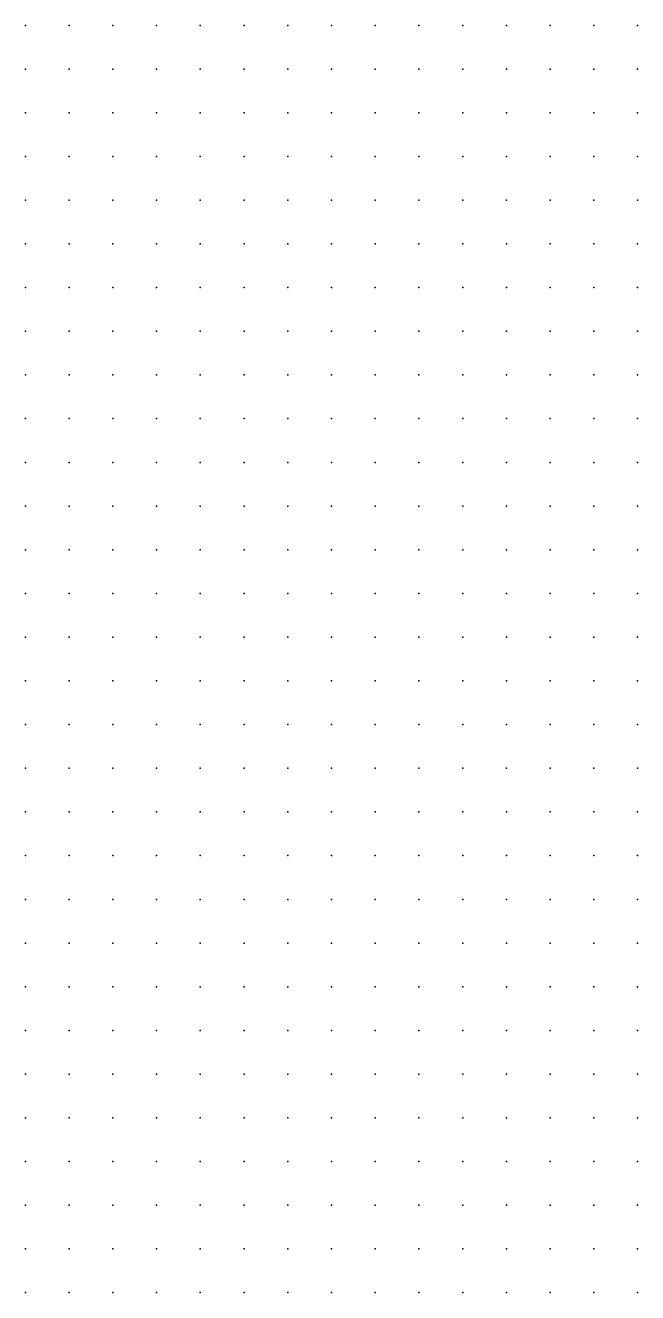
# Model space of a CAD drawing. Header units: millimetres. Extents: x 2848 to 6961, y 1568 to 7914.
# Drawn here: x 4569 to 4583, y 1617 to 1646 of the extents above; entities that cross this region are included whole.
import ezdxf

# ---------------------------------------------------------------- set-up
doc = ezdxf.new("R2010")
doc.units = ezdxf.units.MM
doc.header["$PDSIZE"] = -2

msp = doc.modelspace()

# ---------------------------------------------------------------- linework, layer by layer
at = {"color": 142, "true_color": 0x1180c7}
msp.add_point((4569, 1646), dxfattribs=at)
at = {"color": 152, "true_color": 0x0773bc}
msp.add_point((4570, 1646), dxfattribs=at)
at = {"color": 144, "true_color": 0x0174ad}
msp.add_point((4571, 1646), dxfattribs=at)
at = {"color": 167, "true_color": 0x425689}
msp.add_point((4572, 1646), dxfattribs=at)
at = {"color": 237, "true_color": 0x8e3458}
msp.add_point((4573, 1646), dxfattribs=at)
at = {"color": 242, "true_color": 0xc32232}
msp.add_point((4574, 1646), dxfattribs=at)
at = {"color": 22, "true_color": 0xbe3022}
msp.add_point((4575, 1646), dxfattribs=at)
at = {"color": 22, "true_color": 0xc53920}
msp.add_point((4576, 1646), dxfattribs=at)
at = {"color": 22, "true_color": 0xdf3623}
msp.add_point((4577, 1646), dxfattribs=at)
at = {"color": 22, "true_color": 0xbc4c24}
msp.add_point((4578, 1646), dxfattribs=at)
at = {"color": 22, "true_color": 0xd4261b}
msp.add_point((4579, 1646), dxfattribs=at)
at = {"color": 23, "true_color": 0xd5857c}
msp.add_point((4580, 1646), dxfattribs=at)
at = {"color": 7, "true_color": 0xfbffff}
msp.add_point((4581, 1646), dxfattribs=at)
at = {"color": 254, "true_color": 0xd5eaef}
msp.add_point((4582, 1646), dxfattribs=at)
at = {"color": 7, "true_color": 0xf2f6f5}
msp.add_point((4583, 1646), dxfattribs=at)
at = {"color": 152, "true_color": 0x127fc4}
msp.add_point((4569, 1645), dxfattribs=at)
at = {"color": 152, "true_color": 0x0772ba}
msp.add_point((4570, 1645), dxfattribs=at)
at = {"color": 152, "true_color": 0x1a5fd8}
msp.add_point((4571, 1645), dxfattribs=at)
at = {"color": 152, "true_color": 0x007ac7}
msp.add_point((4572, 1645), dxfattribs=at)
at = {"color": 144, "true_color": 0x006ead}
msp.add_point((4573, 1645), dxfattribs=at)
at = {"color": 157, "true_color": 0x33578b}
msp.add_point((4574, 1645), dxfattribs=at)
at = {"color": 237, "true_color": 0x684566}
msp.add_point((4575, 1645), dxfattribs=at)
at = {"color": 15, "true_color": 0xa73445}
msp.add_point((4576, 1645), dxfattribs=at)
at = {"color": 22, "true_color": 0xc03926}
msp.add_point((4577, 1645), dxfattribs=at)
at = {"color": 22, "true_color": 0xc94117}
msp.add_point((4578, 1645), dxfattribs=at)
at = {"color": 22, "true_color": 0xce2a11}
msp.add_point((4579, 1645), dxfattribs=at)
at = {"color": 23, "true_color": 0xd18376}
msp.add_point((4580, 1645), dxfattribs=at)
at = {"color": 7, "true_color": 0xfff9ff}
msp.add_point((4581, 1645), dxfattribs=at)
at = {"color": 7, "true_color": 0xe8e6f4}
msp.add_point((4582, 1645), dxfattribs=at)
at = {"color": 7, "true_color": 0xf7f7f7}
msp.add_point((4583, 1645), dxfattribs=at)
at = {"color": 152, "true_color": 0x1279be}
msp.add_point((4569, 1644), dxfattribs=at)
at = {"color": 152, "true_color": 0x0b70b6}
msp.add_point((4570, 1644), dxfattribs=at)
at = {"color": 144, "true_color": 0x0a7096}
msp.add_point((4571, 1644), dxfattribs=at)
at = {"color": 144, "true_color": 0x0078a8}
msp.add_point((4572, 1644), dxfattribs=at)
at = {"color": 152, "true_color": 0x2156bc}
msp.add_point((4573, 1644), dxfattribs=at)
at = {"color": 152, "true_color": 0x1355c3}
msp.add_point((4574, 1644), dxfattribs=at)
at = {"color": 152, "true_color": 0x0064b6}
msp.add_point((4575, 1644), dxfattribs=at)
at = {"color": 144, "true_color": 0x076696}
msp.add_point((4576, 1644), dxfattribs=at)
at = {"color": 157, "true_color": 0x465a75}
msp.add_point((4577, 1644), dxfattribs=at)
at = {"color": 232, "true_color": 0xca2760}
msp.add_point((4578, 1644), dxfattribs=at)
at = {"color": 22, "true_color": 0xce3410}
msp.add_point((4579, 1644), dxfattribs=at)
at = {"color": 23, "true_color": 0xc87968}
msp.add_point((4580, 1644), dxfattribs=at)
at = {"color": 7, "true_color": 0xffecf7}
msp.add_point((4581, 1644), dxfattribs=at)
at = {"color": 7, "true_color": 0xf9e3f8}
msp.add_point((4582, 1644), dxfattribs=at)
at = {"color": 7, "true_color": 0xf3efee}
msp.add_point((4583, 1644), dxfattribs=at)
at = {"color": 152, "true_color": 0x0c72b4}
msp.add_point((4569, 1643), dxfattribs=at)
at = {"color": 144, "true_color": 0x0866a4}
msp.add_point((4570, 1643), dxfattribs=at)
at = {"color": 144, "true_color": 0x0e69af}
msp.add_point((4571, 1643), dxfattribs=at)
at = {"color": 144, "true_color": 0x0072a5}
msp.add_point((4572, 1643), dxfattribs=at)
at = {"color": 152, "true_color": 0x0066b4}
msp.add_point((4573, 1643), dxfattribs=at)
at = {"color": 144, "true_color": 0x0363ad}
msp.add_point((4574, 1643), dxfattribs=at)
at = {"color": 154, "true_color": 0x115c93}
msp.add_point((4575, 1643), dxfattribs=at)
at = {"color": 154, "true_color": 0x005caa}
for p in [(4576, 1643), (4576, 1642)]:
    msp.add_point(p, dxfattribs=at)
at = {"color": 144, "true_color": 0x0064af}
msp.add_point((4577, 1643), dxfattribs=at)
at = {"color": 197, "true_color": 0x5f4477}
msp.add_point((4578, 1643), dxfattribs=at)
at = {"color": 20, "true_color": 0xef2d24}
msp.add_point((4579, 1643), dxfattribs=at)
at = {"color": 15, "true_color": 0xb34e3c}
msp.add_point((4580, 1643), dxfattribs=at)
at = {"color": 254, "true_color": 0xeddacc}
msp.add_point((4581, 1643), dxfattribs=at)
at = {"color": 7, "true_color": 0xf6f6fe}
msp.add_point((4582, 1643), dxfattribs=at)
at = {"color": 254, "true_color": 0xdfe2f3}
msp.add_point((4583, 1643), dxfattribs=at)
at = {"color": 152, "true_color": 0x0b73ba}
msp.add_point((4569, 1642), dxfattribs=at)
at = {"color": 144, "true_color": 0x066bb1}
msp.add_point((4570, 1642), dxfattribs=at)
at = {"color": 144, "true_color": 0x1167b0}
msp.add_point((4571, 1642), dxfattribs=at)
at = {"color": 144, "true_color": 0x0071a5}
msp.add_point((4572, 1642), dxfattribs=at)
at = {"color": 152, "true_color": 0x0064b2}
msp.add_point((4573, 1642), dxfattribs=at)
at = {"color": 144, "true_color": 0x0262ac}
msp.add_point((4574, 1642), dxfattribs=at)
at = {"color": 154, "true_color": 0x105d95}
msp.add_point((4575, 1642), dxfattribs=at)
at = {"color": 144, "true_color": 0x0063ac}
msp.add_point((4577, 1642), dxfattribs=at)
at = {"color": 197, "true_color": 0x634470}
msp.add_point((4578, 1642), dxfattribs=at)
at = {"color": 22, "true_color": 0xca331e}
msp.add_point((4579, 1642), dxfattribs=at)
at = {"color": 22, "true_color": 0xce3b34}
msp.add_point((4580, 1642), dxfattribs=at)
at = {"color": 241, "true_color": 0xf79b9c}
msp.add_point((4581, 1642), dxfattribs=at)
at = {"color": 7, "true_color": 0xfff7f4}
msp.add_point((4582, 1642), dxfattribs=at)
at = {"color": 254, "true_color": 0xd6f5f0}
msp.add_point((4583, 1642), dxfattribs=at)
at = {"color": 152, "true_color": 0x036fb8}
msp.add_point((4569, 1641), dxfattribs=at)
at = {"color": 152, "true_color": 0x006bb6}
msp.add_point((4570, 1641), dxfattribs=at)
at = {"color": 152, "true_color": 0x1665b2}
msp.add_point((4571, 1641), dxfattribs=at)
at = {"color": 144, "true_color": 0x006fa4}
msp.add_point((4572, 1641), dxfattribs=at)
at = {"color": 144, "true_color": 0x0363af}
msp.add_point((4573, 1641), dxfattribs=at)
at = {"color": 144, "true_color": 0x0462aa}
msp.add_point((4574, 1641), dxfattribs=at)
at = {"color": 154, "true_color": 0x0d5c95}
msp.add_point((4575, 1641), dxfattribs=at)
at = {"color": 154, "true_color": 0x005cac}
msp.add_point((4576, 1641), dxfattribs=at)
at = {"color": 144, "true_color": 0x0062a6}
msp.add_point((4577, 1641), dxfattribs=at)
at = {"color": 237, "true_color": 0x6e4265}
msp.add_point((4578, 1641), dxfattribs=at)
at = {"color": 22, "true_color": 0xc5371f}
msp.add_point((4579, 1641), dxfattribs=at)
at = {"color": 22, "true_color": 0xd7302a}
msp.add_point((4580, 1641), dxfattribs=at)
at = {"color": 13, "true_color": 0xd94a4c}
msp.add_point((4581, 1641), dxfattribs=at)
at = {"color": 254, "true_color": 0xffc9bf}
msp.add_point((4582, 1641), dxfattribs=at)
at = {"color": 7, "true_color": 0xf3fff0}
msp.add_point((4583, 1641), dxfattribs=at)
at = {"color": 152, "true_color": 0x066cb4}
msp.add_point((4569, 1640), dxfattribs=at)
at = {"color": 152, "true_color": 0x0369b3}
msp.add_point((4570, 1640), dxfattribs=at)
at = {"color": 152, "true_color": 0x1964b5}
msp.add_point((4571, 1640), dxfattribs=at)
at = {"color": 144, "true_color": 0x006da2}
msp.add_point((4572, 1640), dxfattribs=at)
at = {"color": 144, "true_color": 0x0762ab}
msp.add_point((4573, 1640), dxfattribs=at)
at = {"color": 144, "true_color": 0x0460a9}
msp.add_point((4574, 1640), dxfattribs=at)
at = {"color": 154, "true_color": 0x0b5d99}
msp.add_point((4575, 1640), dxfattribs=at)
at = {"color": 154, "true_color": 0x005cab}
msp.add_point((4576, 1640), dxfattribs=at)
at = {"color": 144, "true_color": 0x06609e}
msp.add_point((4577, 1640), dxfattribs=at)
at = {"color": 247, "true_color": 0x7d3e53}
msp.add_point((4578, 1640), dxfattribs=at)
at = {"color": 22, "true_color": 0xe22b25}
msp.add_point((4579, 1640), dxfattribs=at)
at = {"color": 22, "true_color": 0xd33a2c}
msp.add_point((4580, 1640), dxfattribs=at)
at = {"color": 24, "true_color": 0xae2a1b}
msp.add_point((4581, 1640), dxfattribs=at)
at = {"color": 23, "true_color": 0xe47469}
msp.add_point((4582, 1640), dxfattribs=at)
at = {"color": 254, "true_color": 0xffccbf}
msp.add_point((4583, 1640), dxfattribs=at)
at = {"color": 152, "true_color": 0x1170b4}
msp.add_point((4569, 1639), dxfattribs=at)
at = {"color": 144, "true_color": 0x116dae}
msp.add_point((4570, 1639), dxfattribs=at)
at = {"color": 152, "true_color": 0x1965b9}
msp.add_point((4571, 1639), dxfattribs=at)
at = {"color": 144, "true_color": 0x026da1}
for p in [(4572, 1639), (4572, 1638)]:
    msp.add_point(p, dxfattribs=at)
at = {"color": 144, "true_color": 0x0b5fa7}
msp.add_point((4573, 1639), dxfattribs=at)
at = {"color": 144, "true_color": 0x0461a7}
msp.add_point((4574, 1639), dxfattribs=at)
at = {"color": 154, "true_color": 0x075c9c}
msp.add_point((4575, 1639), dxfattribs=at)
at = {"color": 154, "true_color": 0x005bad}
msp.add_point((4576, 1639), dxfattribs=at)
at = {"color": 154, "true_color": 0x125d96}
msp.add_point((4577, 1639), dxfattribs=at)
at = {"color": 17, "true_color": 0x923842}
msp.add_point((4578, 1639), dxfattribs=at)
at = {"color": 240, "true_color": 0xec2124}
msp.add_point((4579, 1639), dxfattribs=at)
at = {"color": 22, "true_color": 0xd63f2e}
msp.add_point((4580, 1639), dxfattribs=at)
at = {"color": 22, "true_color": 0xb43a22}
msp.add_point((4581, 1639), dxfattribs=at)
at = {"color": 22, "true_color": 0xbd3e2d}
msp.add_point((4582, 1639), dxfattribs=at)
at = {"color": 13, "true_color": 0xdd6c64}
msp.add_point((4583, 1639), dxfattribs=at)
at = {"color": 144, "true_color": 0x1571b2}
msp.add_point((4569, 1638), dxfattribs=at)
at = {"color": 144, "true_color": 0x1c70ae}
msp.add_point((4570, 1638), dxfattribs=at)
at = {"color": 152, "true_color": 0x1866bb}
msp.add_point((4571, 1638), dxfattribs=at)
at = {"color": 144, "true_color": 0x0c5fa3}
msp.add_point((4573, 1638), dxfattribs=at)
at = {"color": 144, "true_color": 0x0360a6}
msp.add_point((4574, 1638), dxfattribs=at)
at = {"color": 154, "true_color": 0x045b9e}
msp.add_point((4575, 1638), dxfattribs=at)
at = {"color": 154, "true_color": 0x0059af}
msp.add_point((4576, 1638), dxfattribs=at)
at = {"color": 154, "true_color": 0x1d598f}
msp.add_point((4577, 1638), dxfattribs=at)
at = {"color": 15, "true_color": 0xa73131}
msp.add_point((4578, 1638), dxfattribs=at)
at = {"color": 22, "true_color": 0xd72c25}
msp.add_point((4579, 1638), dxfattribs=at)
at = {"color": 22, "true_color": 0xd42c23}
msp.add_point((4580, 1638), dxfattribs=at)
at = {"color": 22, "true_color": 0xcf402f}
msp.add_point((4581, 1638), dxfattribs=at)
at = {"color": 34, "true_color": 0xb13d24}
msp.add_point((4582, 1638), dxfattribs=at)
at = {"color": 15, "true_color": 0xc04035}
msp.add_point((4583, 1638), dxfattribs=at)
at = {"color": 152, "true_color": 0x1270b6}
msp.add_point((4569, 1637), dxfattribs=at)
at = {"color": 144, "true_color": 0x1d72b2}
msp.add_point((4570, 1637), dxfattribs=at)
at = {"color": 152, "true_color": 0x1468be}
msp.add_point((4571, 1637), dxfattribs=at)
at = {"color": 144, "true_color": 0x006e9f}
msp.add_point((4572, 1637), dxfattribs=at)
at = {"color": 144, "true_color": 0x0c60a0}
msp.add_point((4573, 1637), dxfattribs=at)
at = {"color": 144, "true_color": 0x0360a5}
msp.add_point((4574, 1637), dxfattribs=at)
at = {"color": 154, "true_color": 0x035ca0}
msp.add_point((4575, 1637), dxfattribs=at)
at = {"color": 154, "true_color": 0x0258af}
msp.add_point((4576, 1637), dxfattribs=at)
at = {"color": 167, "true_color": 0x295487}
msp.add_point((4577, 1637), dxfattribs=at)
at = {"color": 22, "true_color": 0xb92c25}
msp.add_point((4578, 1637), dxfattribs=at)
at = {"color": 22, "true_color": 0xc03828}
msp.add_point((4579, 1637), dxfattribs=at)
at = {"color": 22, "true_color": 0xc4231b}
msp.add_point((4580, 1637), dxfattribs=at)
at = {"color": 22, "true_color": 0xd5322d}
msp.add_point((4581, 1637), dxfattribs=at)
at = {"color": 22, "true_color": 0xcc4033}
msp.add_point((4582, 1637), dxfattribs=at)
at = {"color": 22, "true_color": 0xcd3f35}
msp.add_point((4583, 1637), dxfattribs=at)
at = {"color": 152, "true_color": 0x1175c0}
msp.add_point((4569, 1636), dxfattribs=at)
at = {"color": 152, "true_color": 0x1e7abd}
msp.add_point((4570, 1636), dxfattribs=at)
at = {"color": 152, "true_color": 0x1169c0}
msp.add_point((4571, 1636), dxfattribs=at)
at = {"color": 144, "true_color": 0x006f9f}
msp.add_point((4572, 1636), dxfattribs=at)
at = {"color": 144, "true_color": 0x0c609e}
msp.add_point((4573, 1636), dxfattribs=at)
at = {"color": 144, "true_color": 0x0160a4}
msp.add_point((4574, 1636), dxfattribs=at)
at = {"color": 154, "true_color": 0x035ba2}
msp.add_point((4575, 1636), dxfattribs=at)
at = {"color": 154, "true_color": 0x0357af}
msp.add_point((4576, 1636), dxfattribs=at)
at = {"color": 167, "true_color": 0x2e5284}
msp.add_point((4577, 1636), dxfattribs=at)
at = {"color": 22, "true_color": 0xc4271e}
msp.add_point((4578, 1636), dxfattribs=at)
at = {"color": 22, "true_color": 0xb53625}
msp.add_point((4579, 1636), dxfattribs=at)
at = {"color": 22, "true_color": 0xb53124}
msp.add_point((4580, 1636), dxfattribs=at)
at = {"color": 22, "true_color": 0xce2f2c}
msp.add_point((4581, 1636), dxfattribs=at)
at = {"color": 240, "true_color": 0xe92e35}
msp.add_point((4582, 1636), dxfattribs=at)
at = {"color": 22, "true_color": 0xdf3535}
msp.add_point((4583, 1636), dxfattribs=at)
at = {"color": 152, "true_color": 0x0571b9}
msp.add_point((4569, 1635), dxfattribs=at)
at = {"color": 152, "true_color": 0x0077d7}
msp.add_point((4570, 1635), dxfattribs=at)
at = {"color": 152, "true_color": 0x1564b3}
msp.add_point((4571, 1635), dxfattribs=at)
at = {"color": 152, "true_color": 0x007ac5}
msp.add_point((4572, 1635), dxfattribs=at)
at = {"color": 152, "true_color": 0x0077ba}
msp.add_point((4573, 1635), dxfattribs=at)
at = {"color": 144, "true_color": 0x0060a1}
msp.add_point((4574, 1635), dxfattribs=at)
at = {"color": 154, "true_color": 0x095e9f}
msp.add_point((4575, 1635), dxfattribs=at)
at = {"color": 154, "true_color": 0x075d98}
msp.add_point((4576, 1635), dxfattribs=at)
at = {"color": 187, "true_color": 0x50446a}
msp.add_point((4577, 1635), dxfattribs=at)
at = {"color": 242, "true_color": 0xc52839}
msp.add_point((4578, 1635), dxfattribs=at)
at = {"color": 242, "true_color": 0xc72427}
msp.add_point((4579, 1635), dxfattribs=at)
at = {"color": 242, "true_color": 0xcd282c}
msp.add_point((4580, 1635), dxfattribs=at)
at = {"color": 242, "true_color": 0xd42b2e}
msp.add_point((4581, 1635), dxfattribs=at)
at = {"color": 22, "true_color": 0xd72f2e}
msp.add_point((4582, 1635), dxfattribs=at)
at = {"color": 22, "true_color": 0xd73530}
msp.add_point((4583, 1635), dxfattribs=at)
at = {"color": 252, "true_color": 0x949889}
msp.add_point((4569, 1634), dxfattribs=at)
at = {"color": 252, "true_color": 0x7d8a83}
msp.add_point((4570, 1634), dxfattribs=at)
at = {"color": 157, "true_color": 0x5d617a}
msp.add_point((4571, 1634), dxfattribs=at)
at = {"color": 147, "true_color": 0x2d7198}
msp.add_point((4572, 1634), dxfattribs=at)
at = {"color": 154, "true_color": 0x21589b}
msp.add_point((4573, 1634), dxfattribs=at)
at = {"color": 177, "true_color": 0x373791}
msp.add_point((4574, 1634), dxfattribs=at)
at = {"color": 154, "true_color": 0x1d4a9d}
msp.add_point((4575, 1634), dxfattribs=at)
at = {"color": 144, "true_color": 0x00689c}
msp.add_point((4576, 1634), dxfattribs=at)
at = {"color": 251, "true_color": 0x464e65}
msp.add_point((4577, 1634), dxfattribs=at)
at = {"color": 242, "true_color": 0xd71c27}
msp.add_point((4578, 1634), dxfattribs=at)
at = {"color": 22, "true_color": 0xb81f1a}
msp.add_point((4579, 1634), dxfattribs=at)
at = {"color": 22, "true_color": 0xbe2520}
msp.add_point((4580, 1634), dxfattribs=at)
at = {"color": 22, "true_color": 0xc52c26}
msp.add_point((4581, 1634), dxfattribs=at)
at = {"color": 22, "true_color": 0xcb322a}
msp.add_point((4582, 1634), dxfattribs=at)
at = {"color": 22, "true_color": 0xcf362e}
msp.add_point((4583, 1634), dxfattribs=at)
at = {"color": 31, "true_color": 0xfac277}
msp.add_point((4569, 1633), dxfattribs=at)
at = {"color": 31, "true_color": 0xedb86c}
msp.add_point((4570, 1633), dxfattribs=at)
at = {"color": 31, "true_color": 0xe4bd7a}
msp.add_point((4571, 1633), dxfattribs=at)
at = {"color": 43, "true_color": 0xc2b388}
msp.add_point((4572, 1633), dxfattribs=at)
at = {"color": 33, "true_color": 0xb09783}
msp.add_point((4573, 1633), dxfattribs=at)
at = {"color": 23, "true_color": 0xab807a}
msp.add_point((4574, 1633), dxfattribs=at)
at = {"color": 8, "true_color": 0x7c7d7f}
msp.add_point((4575, 1633), dxfattribs=at)
at = {"color": 147, "true_color": 0x446c6e}
msp.add_point((4576, 1633), dxfattribs=at)
at = {"color": 17, "true_color": 0x78413c}
msp.add_point((4577, 1633), dxfattribs=at)
at = {"color": 22, "true_color": 0xea210d}
msp.add_point((4578, 1633), dxfattribs=at)
at = {"color": 22, "true_color": 0xc72e26}
msp.add_point((4579, 1633), dxfattribs=at)
at = {"color": 22, "true_color": 0xc73329}
msp.add_point((4580, 1633), dxfattribs=at)
at = {"color": 22, "true_color": 0xca382b}
msp.add_point((4581, 1633), dxfattribs=at)
at = {"color": 22, "true_color": 0xc83a2c}
msp.add_point((4582, 1633), dxfattribs=at)
at = {"color": 22, "true_color": 0xc7392b}
msp.add_point((4583, 1633), dxfattribs=at)
at = {"color": 31, "true_color": 0xeece91}
msp.add_point((4569, 1632), dxfattribs=at)
at = {"color": 41, "true_color": 0xf3d895}
msp.add_point((4570, 1632), dxfattribs=at)
at = {"color": 41, "true_color": 0xf5d67c}
msp.add_point((4571, 1632), dxfattribs=at)
at = {"color": 31, "true_color": 0xf6be74}
msp.add_point((4572, 1632), dxfattribs=at)
at = {"color": 43, "true_color": 0xeabd62}
msp.add_point((4573, 1632), dxfattribs=at)
at = {"color": 53, "true_color": 0xdbd25d}
msp.add_point((4574, 1632), dxfattribs=at)
at = {"color": 43, "true_color": 0xccb05d}
msp.add_point((4575, 1632), dxfattribs=at)
at = {"color": 15, "true_color": 0xbc4f48}
msp.add_point((4576, 1632), dxfattribs=at)
at = {"color": 242, "true_color": 0xc41526}
msp.add_point((4577, 1632), dxfattribs=at)
at = {"color": 22, "true_color": 0xdd2115}
msp.add_point((4578, 1632), dxfattribs=at)
at = {"color": 22, "true_color": 0xc91d19}
msp.add_point((4579, 1632), dxfattribs=at)
at = {"color": 22, "true_color": 0xc5201a}
msp.add_point((4580, 1632), dxfattribs=at)
at = {"color": 22, "true_color": 0xc2281e}
msp.add_point((4581, 1632), dxfattribs=at)
at = {"color": 22, "true_color": 0xc23023}
msp.add_point((4582, 1632), dxfattribs=at)
at = {"color": 22, "true_color": 0xc23426}
msp.add_point((4583, 1632), dxfattribs=at)
at = {"color": 31, "true_color": 0xdbc68f}
msp.add_point((4569, 1631), dxfattribs=at)
at = {"color": 31, "true_color": 0xdbcb8f}
msp.add_point((4570, 1631), dxfattribs=at)
at = {"color": 31, "true_color": 0xdbbb8a}
msp.add_point((4571, 1631), dxfattribs=at)
at = {"color": 21, "true_color": 0xf0a784}
msp.add_point((4572, 1631), dxfattribs=at)
at = {"color": 21, "true_color": 0xecab71}
msp.add_point((4573, 1631), dxfattribs=at)
at = {"color": 53, "true_color": 0xddc86b}
msp.add_point((4574, 1631), dxfattribs=at)
at = {"color": 31, "true_color": 0xe5b680}
msp.add_point((4575, 1631), dxfattribs=at)
at = {"color": 243, "true_color": 0xe95e7b}
msp.add_point((4576, 1631), dxfattribs=at)
at = {"color": 242, "true_color": 0xd01648}
msp.add_point((4577, 1631), dxfattribs=at)
at = {"color": 244, "true_color": 0xb4091b}
msp.add_point((4578, 1631), dxfattribs=at)
at = {"color": 242, "true_color": 0xd61f23}
msp.add_point((4579, 1631), dxfattribs=at)
at = {"color": 242, "true_color": 0xd11e21}
msp.add_point((4580, 1631), dxfattribs=at)
at = {"color": 22, "true_color": 0xce2424}
msp.add_point((4581, 1631), dxfattribs=at)
at = {"color": 22, "true_color": 0xd12f2c}
msp.add_point((4582, 1631), dxfattribs=at)
at = {"color": 22, "true_color": 0xce372e}
msp.add_point((4583, 1631), dxfattribs=at)
at = {"color": 31, "true_color": 0xf7be6f}
msp.add_point((4569, 1630), dxfattribs=at)
at = {"color": 31, "true_color": 0xf3b965}
msp.add_point((4570, 1630), dxfattribs=at)
at = {"color": 31, "true_color": 0xf4c077}
msp.add_point((4571, 1630), dxfattribs=at)
at = {"color": 31, "true_color": 0xfcbc8c}
msp.add_point((4572, 1630), dxfattribs=at)
at = {"color": 21, "true_color": 0xf9a986}
msp.add_point((4573, 1630), dxfattribs=at)
at = {"color": 21, "true_color": 0xf4aa87}
msp.add_point((4574, 1630), dxfattribs=at)
at = {"color": 254, "true_color": 0xf4cbb9}
msp.add_point((4575, 1630), dxfattribs=at)
at = {"color": 254, "true_color": 0xe5cbd4}
msp.add_point((4576, 1630), dxfattribs=at)
at = {"color": 243, "true_color": 0xcc878a}
msp.add_point((4577, 1630), dxfattribs=at)
at = {"color": 22, "true_color": 0xbd3f26}
msp.add_point((4578, 1630), dxfattribs=at)
at = {"color": 242, "true_color": 0xc3282c}
msp.add_point((4579, 1630), dxfattribs=at)
at = {"color": 242, "true_color": 0xbf2025}
msp.add_point((4580, 1630), dxfattribs=at)
at = {"color": 242, "true_color": 0xc41f25}
msp.add_point((4581, 1630), dxfattribs=at)
at = {"color": 242, "true_color": 0xcf292b}
msp.add_point((4582, 1630), dxfattribs=at)
at = {"color": 22, "true_color": 0xd53331}
msp.add_point((4583, 1630), dxfattribs=at)
at = {"color": 31, "true_color": 0xffbd6f}
msp.add_point((4569, 1629), dxfattribs=at)
at = {"color": 31, "true_color": 0xffba6d}
msp.add_point((4570, 1629), dxfattribs=at)
at = {"color": 43, "true_color": 0xf1b753}
msp.add_point((4571, 1629), dxfattribs=at)
at = {"color": 31, "true_color": 0xe9b96d}
msp.add_point((4572, 1629), dxfattribs=at)
at = {"color": 43, "true_color": 0xe2aa6f}
msp.add_point((4573, 1629), dxfattribs=at)
at = {"color": 21, "true_color": 0xedad7f}
msp.add_point((4574, 1629), dxfattribs=at)
at = {"color": 254, "true_color": 0xf8e3c8}
msp.add_point((4575, 1629), dxfattribs=at)
at = {"color": 7, "true_color": 0xeaffff}
msp.add_point((4576, 1629), dxfattribs=at)
at = {"color": 254, "true_color": 0xe2eed8}
msp.add_point((4577, 1629), dxfattribs=at)
at = {"color": 31, "true_color": 0xebbc88}
msp.add_point((4578, 1629), dxfattribs=at)
at = {"color": 25, "true_color": 0xb15852}
msp.add_point((4579, 1629), dxfattribs=at)
at = {"color": 15, "true_color": 0xa73b39}
msp.add_point((4580, 1629), dxfattribs=at)
at = {"color": 244, "true_color": 0xa72024}
msp.add_point((4581, 1629), dxfattribs=at)
at = {"color": 242, "true_color": 0xba1a22}
msp.add_point((4582, 1629), dxfattribs=at)
at = {"color": 242, "true_color": 0xca2126}
msp.add_point((4583, 1629), dxfattribs=at)
at = {"color": 31, "true_color": 0xdfbd8f}
msp.add_point((4569, 1628), dxfattribs=at)
at = {"color": 31, "true_color": 0xe2bf99}
msp.add_point((4570, 1628), dxfattribs=at)
at = {"color": 31, "true_color": 0xf0be83}
msp.add_point((4571, 1628), dxfattribs=at)
at = {"color": 43, "true_color": 0xddb884}
msp.add_point((4572, 1628), dxfattribs=at)
at = {"color": 43, "true_color": 0xcab87a}
msp.add_point((4573, 1628), dxfattribs=at)
at = {"color": 53, "true_color": 0xd3ce8a}
msp.add_point((4574, 1628), dxfattribs=at)
at = {"color": 254, "true_color": 0xeee4c9}
msp.add_point((4575, 1628), dxfattribs=at)
at = {"color": 7, "true_color": 0xf2e3ff}
msp.add_point((4576, 1628), dxfattribs=at)
at = {"color": 7, "true_color": 0xe9e4ff}
msp.add_point((4577, 1628), dxfattribs=at)
at = {"color": 7, "true_color": 0xeaf9fc}
msp.add_point((4578, 1628), dxfattribs=at)
at = {"color": 254, "true_color": 0xffe8d6}
msp.add_point((4579, 1628), dxfattribs=at)
at = {"color": 21, "true_color": 0xe9ada3}
msp.add_point((4580, 1628), dxfattribs=at)
at = {"color": 13, "true_color": 0xd16767}
msp.add_point((4581, 1628), dxfattribs=at)
at = {"color": 15, "true_color": 0xcb3840}
msp.add_point((4582, 1628), dxfattribs=at)
at = {"color": 242, "true_color": 0xcc232a}
msp.add_point((4583, 1628), dxfattribs=at)
at = {"color": 31, "true_color": 0xebbc78}
for p in [(4569, 1627), (4570, 1627)]:
    msp.add_point(p, dxfattribs=at)
at = {"color": 31, "true_color": 0xf3b967}
msp.add_point((4571, 1627), dxfattribs=at)
at = {"color": 43, "true_color": 0xe3b16a}
msp.add_point((4572, 1627), dxfattribs=at)
at = {"color": 31, "true_color": 0xe2bd89}
msp.add_point((4573, 1627), dxfattribs=at)
at = {"color": 254, "true_color": 0xf2d9bb}
msp.add_point((4574, 1627), dxfattribs=at)
at = {"color": 254, "true_color": 0xf5e9dd}
msp.add_point((4575, 1627), dxfattribs=at)
at = {"color": 254, "true_color": 0xe9e5e4}
msp.add_point((4576, 1627), dxfattribs=at)
at = {"color": 254, "true_color": 0xe5e6eb}
msp.add_point((4577, 1627), dxfattribs=at)
at = {"color": 7, "true_color": 0xedf0f7}
msp.add_point((4578, 1627), dxfattribs=at)
at = {"color": 7, "true_color": 0xe0f4f3}
msp.add_point((4579, 1627), dxfattribs=at)
at = {"color": 7, "true_color": 0xe2f0f0}
msp.add_point((4580, 1627), dxfattribs=at)
at = {"color": 254, "true_color": 0xe4e4e4}
msp.add_point((4581, 1627), dxfattribs=at)
at = {"color": 254, "true_color": 0xe6cdd0}
msp.add_point((4582, 1627), dxfattribs=at)
at = {"color": 9, "true_color": 0xe2a9b0}
msp.add_point((4583, 1627), dxfattribs=at)
at = {"color": 31, "true_color": 0xeabb77}
for p in [(4569, 1626), (4570, 1626)]:
    msp.add_point(p, dxfattribs=at)
at = {"color": 31, "true_color": 0xf1b867}
msp.add_point((4571, 1626), dxfattribs=at)
at = {"color": 43, "true_color": 0xe2b270}
msp.add_point((4572, 1626), dxfattribs=at)
at = {"color": 31, "true_color": 0xdebf93}
msp.add_point((4573, 1626), dxfattribs=at)
at = {"color": 254, "true_color": 0xeadbc6}
msp.add_point((4574, 1626), dxfattribs=at)
at = {"color": 7, "true_color": 0xefece7}
msp.add_point((4575, 1626), dxfattribs=at)
at = {"color": 254, "true_color": 0xe7e7e9}
msp.add_point((4576, 1626), dxfattribs=at)
at = {"color": 254, "true_color": 0xe6e5ea}
msp.add_point((4577, 1626), dxfattribs=at)
at = {"color": 7, "true_color": 0xeeecef}
msp.add_point((4578, 1626), dxfattribs=at)
at = {"color": 254, "true_color": 0xe2e0e5}
msp.add_point((4579, 1626), dxfattribs=at)
at = {"color": 254, "true_color": 0xe5e5e7}
for p in [(4580, 1626), (4583, 1624)]:
    msp.add_point(p, dxfattribs=at)
at = {"color": 254, "true_color": 0xe8eceb}
for p in [(4581, 1626), (4583, 1618)]:
    msp.add_point(p, dxfattribs=at)
at = {"color": 7, "true_color": 0xecf1eb}
msp.add_point((4582, 1626), dxfattribs=at)
at = {"color": 7, "true_color": 0xf0f0e8}
msp.add_point((4583, 1626), dxfattribs=at)
at = {"color": 31, "true_color": 0xe9b873}
for p in [(4569, 1625), (4570, 1625)]:
    msp.add_point(p, dxfattribs=at)
at = {"color": 43, "true_color": 0xeab569}
msp.add_point((4571, 1625), dxfattribs=at)
at = {"color": 43, "true_color": 0xdfb77a}
msp.add_point((4572, 1625), dxfattribs=at)
at = {"color": 9, "true_color": 0xdbc8a7}
msp.add_point((4573, 1625), dxfattribs=at)
at = {"color": 254, "true_color": 0xe3e3d9}
msp.add_point((4574, 1625), dxfattribs=at)
at = {"color": 7, "true_color": 0xe6eff4}
msp.add_point((4575, 1625), dxfattribs=at)
at = {"color": 254, "true_color": 0xe2e9f1}
msp.add_point((4576, 1625), dxfattribs=at)
at = {"color": 254, "true_color": 0xe7e5e8}
msp.add_point((4577, 1625), dxfattribs=at)
at = {"color": 254, "true_color": 0xf0e8e5}
msp.add_point((4578, 1625), dxfattribs=at)
at = {"color": 7, "true_color": 0xf6e5ed}
msp.add_point((4579, 1625), dxfattribs=at)
at = {"color": 7, "true_color": 0xf1e8eb}
msp.add_point((4580, 1625), dxfattribs=at)
at = {"color": 7, "true_color": 0xe9edec}
msp.add_point((4581, 1625), dxfattribs=at)
at = {"color": 7, "true_color": 0xe2f3eb}
msp.add_point((4582, 1625), dxfattribs=at)
at = {"color": 254, "true_color": 0xdbf5e8}
msp.add_point((4583, 1625), dxfattribs=at)
at = {"color": 31, "true_color": 0xe8b870}
for p in [(4569, 1624), (4570, 1624)]:
    msp.add_point(p, dxfattribs=at)
at = {"color": 43, "true_color": 0xe0ae65}
msp.add_point((4571, 1624), dxfattribs=at)
at = {"color": 31, "true_color": 0xdfbc86}
msp.add_point((4572, 1624), dxfattribs=at)
at = {"color": 254, "true_color": 0xe1d6ba}
msp.add_point((4573, 1624), dxfattribs=at)
at = {"color": 254, "true_color": 0xe4edea}
msp.add_point((4574, 1624), dxfattribs=at)
at = {"color": 7, "true_color": 0xe2f3fd}
msp.add_point((4575, 1624), dxfattribs=at)
at = {"color": 254, "true_color": 0xe0eaf3}
msp.add_point((4576, 1624), dxfattribs=at)
at = {"color": 254, "true_color": 0xe6e5e3}
msp.add_point((4577, 1624), dxfattribs=at)
at = {"color": 254, "true_color": 0xf2e8df}
msp.add_point((4578, 1624), dxfattribs=at)
at = {"color": 7, "true_color": 0xf2e9ea}
msp.add_point((4579, 1624), dxfattribs=at)
at = {"color": 7, "true_color": 0xefe9eb}
msp.add_point((4580, 1624), dxfattribs=at)
at = {"color": 254, "true_color": 0xeae8e9}
for p in [(4581, 1624), (4581, 1623)]:
    msp.add_point(p, dxfattribs=at)
at = {"color": 254, "true_color": 0xe7e7e7}
for p in [(4582, 1624), (4581, 1621)]:
    msp.add_point(p, dxfattribs=at)
at = {"color": 43, "true_color": 0xe8b76b}
msp.add_point((4569, 1623), dxfattribs=at)
at = {"color": 43, "true_color": 0xe7b66a}
msp.add_point((4570, 1623), dxfattribs=at)
at = {"color": 43, "true_color": 0xdaa966}
msp.add_point((4571, 1623), dxfattribs=at)
at = {"color": 31, "true_color": 0xe5c18d}
msp.add_point((4572, 1623), dxfattribs=at)
at = {"color": 254, "true_color": 0xeee0c6}
msp.add_point((4573, 1623), dxfattribs=at)
at = {"color": 7, "true_color": 0xecf2ee}
msp.add_point((4574, 1623), dxfattribs=at)
at = {"color": 7, "true_color": 0xe2f1f8}
msp.add_point((4575, 1623), dxfattribs=at)
at = {"color": 254, "true_color": 0xdee9ef}
msp.add_point((4576, 1623), dxfattribs=at)
at = {"color": 254, "true_color": 0xe6e6e4}
msp.add_point((4577, 1623), dxfattribs=at)
at = {"color": 254, "true_color": 0xf1e8df}
msp.add_point((4578, 1623), dxfattribs=at)
at = {"color": 254, "true_color": 0xe9e9e7}
for p in [(4579, 1623), (4580, 1623)]:
    msp.add_point(p, dxfattribs=at)
at = {"color": 7, "true_color": 0xede8ec}
msp.add_point((4582, 1623), dxfattribs=at)
at = {"color": 7, "true_color": 0xf2e7ef}
msp.add_point((4583, 1623), dxfattribs=at)
at = {"color": 43, "true_color": 0xe5b467}
msp.add_point((4569, 1622), dxfattribs=at)
at = {"color": 43, "true_color": 0xe4b366}
msp.add_point((4570, 1622), dxfattribs=at)
at = {"color": 43, "true_color": 0xdcac6a}
msp.add_point((4571, 1622), dxfattribs=at)
at = {"color": 31, "true_color": 0xeac590}
msp.add_point((4572, 1622), dxfattribs=at)
at = {"color": 254, "true_color": 0xf5debe}
msp.add_point((4573, 1622), dxfattribs=at)
at = {"color": 254, "true_color": 0xf1e9dc}
msp.add_point((4574, 1622), dxfattribs=at)
at = {"color": 254, "true_color": 0xe7e9e6}
msp.add_point((4575, 1622), dxfattribs=at)
at = {"color": 254, "true_color": 0xe3e7e8}
msp.add_point((4576, 1622), dxfattribs=at)
at = {"color": 254, "true_color": 0xe6e8e7}
msp.add_point((4577, 1622), dxfattribs=at)
at = {"color": 254, "true_color": 0xeae9e4}
msp.add_point((4578, 1622), dxfattribs=at)
at = {"color": 7, "true_color": 0xecebe9}
msp.add_point((4579, 1622), dxfattribs=at)
at = {"color": 254, "true_color": 0xeaeae8}
msp.add_point((4580, 1622), dxfattribs=at)
at = {"color": 254, "true_color": 0xe7ebea}
for p in [(4581, 1622), (4577, 1621)]:
    msp.add_point(p, dxfattribs=at)
at = {"color": 254, "true_color": 0xe2ebe8}
msp.add_point((4582, 1622), dxfattribs=at)
at = {"color": 254, "true_color": 0xdeeae8}
msp.add_point((4583, 1622), dxfattribs=at)
at = {"color": 43, "true_color": 0xe3b061}
msp.add_point((4569, 1621), dxfattribs=at)
at = {"color": 43, "true_color": 0xe1ae5f}
msp.add_point((4570, 1621), dxfattribs=at)
at = {"color": 31, "true_color": 0xe7b777}
msp.add_point((4571, 1621), dxfattribs=at)
at = {"color": 31, "true_color": 0xf0c58e}
msp.add_point((4572, 1621), dxfattribs=at)
at = {"color": 41, "true_color": 0xf4d1a7}
msp.add_point((4573, 1621), dxfattribs=at)
at = {"color": 254, "true_color": 0xeed6ba}
msp.add_point((4574, 1621), dxfattribs=at)
at = {"color": 254, "true_color": 0xeaddcd}
msp.add_point((4575, 1621), dxfattribs=at)
at = {"color": 254, "true_color": 0xeae7e2}
msp.add_point((4576, 1621), dxfattribs=at)
at = {"color": 254, "true_color": 0xdfe9ea}
msp.add_point((4578, 1621), dxfattribs=at)
at = {"color": 254, "true_color": 0xe8e4e5}
msp.add_point((4579, 1621), dxfattribs=at)
at = {"color": 254, "true_color": 0xe7e5e6}
msp.add_point((4580, 1621), dxfattribs=at)
at = {"color": 254, "true_color": 0xe5ebe9}
msp.add_point((4582, 1621), dxfattribs=at)
at = {"color": 254, "true_color": 0xe2efe8}
for p in [(4583, 1621), (4582, 1619)]:
    msp.add_point(p, dxfattribs=at)
at = {"color": 43, "true_color": 0xe0ad5e}
msp.add_point((4569, 1620), dxfattribs=at)
at = {"color": 43, "true_color": 0xdeab5c}
msp.add_point((4570, 1620), dxfattribs=at)
at = {"color": 31, "true_color": 0xf1c183}
msp.add_point((4571, 1620), dxfattribs=at)
at = {"color": 31, "true_color": 0xf5c48a}
msp.add_point((4572, 1620), dxfattribs=at)
at = {"color": 31, "true_color": 0xf0c493}
msp.add_point((4573, 1620), dxfattribs=at)
at = {"color": 31, "true_color": 0xeac6a2}
msp.add_point((4574, 1620), dxfattribs=at)
at = {"color": 254, "true_color": 0xedd5bd}
msp.add_point((4575, 1620), dxfattribs=at)
at = {"color": 254, "true_color": 0xf0e7de}
msp.add_point((4576, 1620), dxfattribs=at)
at = {"color": 7, "true_color": 0xe7eded}
msp.add_point((4577, 1620), dxfattribs=at)
at = {"color": 254, "true_color": 0xd8e7ec}
msp.add_point((4578, 1620), dxfattribs=at)
at = {"color": 254, "true_color": 0xe8e9eb}
msp.add_point((4579, 1620), dxfattribs=at)
at = {"color": 254, "true_color": 0xe9e7e8}
msp.add_point((4580, 1620), dxfattribs=at)
at = {"color": 254, "true_color": 0xebe5e7}
msp.add_point((4581, 1620), dxfattribs=at)
at = {"color": 254, "true_color": 0xefe3e5}
msp.add_point((4582, 1620), dxfattribs=at)
at = {"color": 254, "true_color": 0xf2e2e3}
msp.add_point((4583, 1620), dxfattribs=at)
at = {"color": 43, "true_color": 0xe2a667}
msp.add_point((4569, 1619), dxfattribs=at)
at = {"color": 31, "true_color": 0xedc57f}
msp.add_point((4570, 1619), dxfattribs=at)
at = {"color": 43, "true_color": 0xd7b377}
msp.add_point((4571, 1619), dxfattribs=at)
at = {"color": 31, "true_color": 0xe7c888}
msp.add_point((4572, 1619), dxfattribs=at)
at = {"color": 41, "true_color": 0xefd290}
msp.add_point((4573, 1619), dxfattribs=at)
at = {"color": 31, "true_color": 0xebc586}
msp.add_point((4574, 1619), dxfattribs=at)
at = {"color": 31, "true_color": 0xe7b985}
msp.add_point((4575, 1619), dxfattribs=at)
at = {"color": 31, "true_color": 0xf0c49d}
msp.add_point((4576, 1619), dxfattribs=at)
at = {"color": 254, "true_color": 0xf8dbbd}
msp.add_point((4577, 1619), dxfattribs=at)
at = {"color": 254, "true_color": 0xfaead1}
msp.add_point((4578, 1619), dxfattribs=at)
at = {"color": 7, "true_color": 0xe4f0f0}
msp.add_point((4579, 1619), dxfattribs=at)
at = {"color": 254, "true_color": 0xdde9e9}
msp.add_point((4580, 1619), dxfattribs=at)
at = {"color": 254, "true_color": 0xdde9e7}
msp.add_point((4581, 1619), dxfattribs=at)
at = {"color": 254, "true_color": 0xe8efe7}
msp.add_point((4583, 1619), dxfattribs=at)
at = {"color": 33, "true_color": 0xe39b61}
msp.add_point((4569, 1618), dxfattribs=at)
at = {"color": 23, "true_color": 0xda854f}
msp.add_point((4570, 1618), dxfattribs=at)
at = {"color": 41, "true_color": 0xffdda3}
msp.add_point((4571, 1618), dxfattribs=at)
at = {"color": 31, "true_color": 0xe4c285}
msp.add_point((4572, 1618), dxfattribs=at)
at = {"color": 43, "true_color": 0xdbb878}
msp.add_point((4573, 1618), dxfattribs=at)
at = {"color": 31, "true_color": 0xf2c689}
msp.add_point((4574, 1618), dxfattribs=at)
at = {"color": 31, "true_color": 0xffca96}
msp.add_point((4575, 1618), dxfattribs=at)
at = {"color": 31, "true_color": 0xf1c095}
msp.add_point((4576, 1618), dxfattribs=at)
at = {"color": 31, "true_color": 0xe4c49e}
msp.add_point((4577, 1618), dxfattribs=at)
at = {"color": 254, "true_color": 0xe6d6b4}
msp.add_point((4578, 1618), dxfattribs=at)
at = {"color": 254, "true_color": 0xe8dacd}
msp.add_point((4579, 1618), dxfattribs=at)
at = {"color": 254, "true_color": 0xe5dbcf}
msp.add_point((4580, 1618), dxfattribs=at)
at = {"color": 254, "true_color": 0xe7e3d8}
msp.add_point((4581, 1618), dxfattribs=at)
at = {"color": 254, "true_color": 0xebece6}
msp.add_point((4582, 1618), dxfattribs=at)
at = {"color": 13, "true_color": 0xd37245}
msp.add_point((4569, 1617), dxfattribs=at)
at = {"color": 22, "true_color": 0xc73c1d}
msp.add_point((4570, 1617), dxfattribs=at)
at = {"color": 23, "true_color": 0xda825e}
msp.add_point((4571, 1617), dxfattribs=at)
at = {"color": 31, "true_color": 0xf5b383}
msp.add_point((4572, 1617), dxfattribs=at)
at = {"color": 41, "true_color": 0xfed699}
msp.add_point((4573, 1617), dxfattribs=at)
at = {"color": 31, "true_color": 0xe9ce8b}
msp.add_point((4574, 1617), dxfattribs=at)
at = {"color": 31, "true_color": 0xe0c181}
msp.add_point((4575, 1617), dxfattribs=at)
at = {"color": 31, "true_color": 0xeec692}
msp.add_point((4576, 1617), dxfattribs=at)
at = {"color": 31, "true_color": 0xf4c99e}
msp.add_point((4577, 1617), dxfattribs=at)
at = {"color": 31, "true_color": 0xeac39c}
msp.add_point((4578, 1617), dxfattribs=at)
at = {"color": 41, "true_color": 0xf7d1ad}
msp.add_point((4579, 1617), dxfattribs=at)
at = {"color": 254, "true_color": 0xf7d6b7}
msp.add_point((4580, 1617), dxfattribs=at)
at = {"color": 254, "true_color": 0xf8e0c8}
msp.add_point((4581, 1617), dxfattribs=at)
at = {"color": 254, "true_color": 0xf5e9db}
msp.add_point((4582, 1617), dxfattribs=at)
at = {"color": 254, "true_color": 0xede9e8}
msp.add_point((4583, 1617), dxfattribs=at)

doc.saveas('drawing.dxf')
